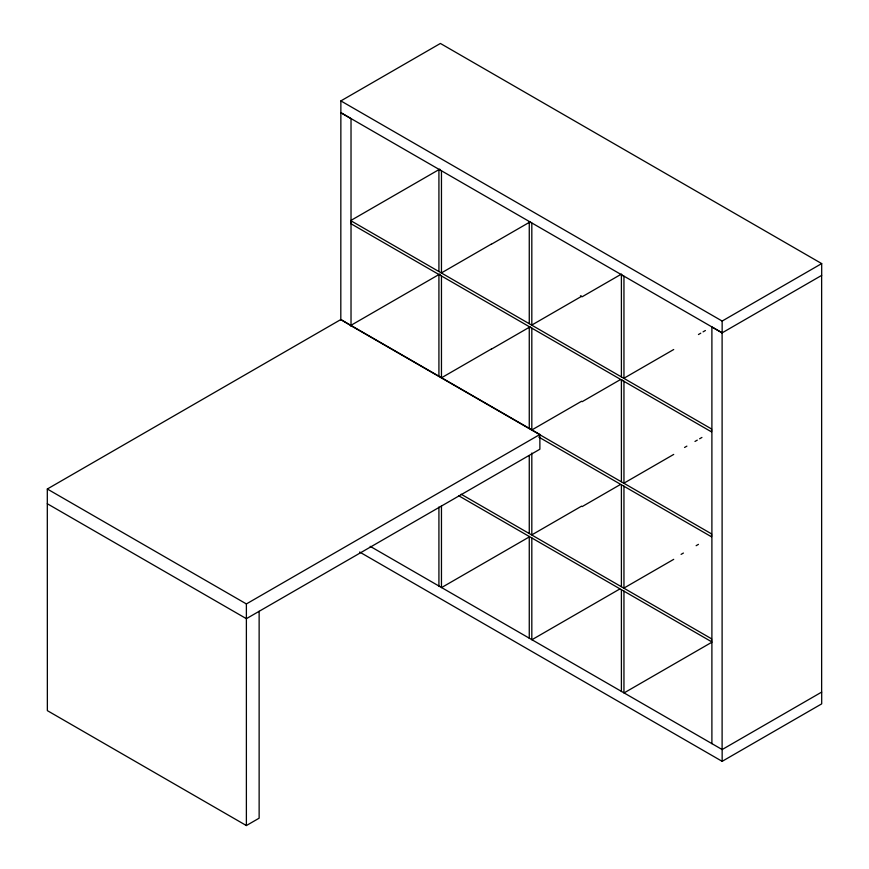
<?xml version="1.0" encoding="UTF-8"?>
<svg xmlns="http://www.w3.org/2000/svg" width="869" height="869" viewBox="0 0 869 869"><rect width="100%" height="100%" fill="white"/><g stroke="black" fill="none" stroke-linecap="round" stroke-linejoin="round"><path stroke-width="1.3" d="M340.811 320.411L340.865 100.913L440.398 43.45L821.694 263.589L821.694 275.375L722.106 332.87L711.896 326.983L711.896 743.679M350.652 220.596L711.526 428.949L711.526 431.893L350.652 223.55L350.652 220.596L439.768 169.151M259.136 611.298L259.136 818.185L246.383 825.55L47.361 710.646L47.306 489.008L340.811 319.553L539.877 434.489L539.877 449.219L246.383 618.674L47.306 503.738M491.235 244.156L441.463 272.888L441.463 170.921L438.921 169.455L438.921 271.421M340.811 319.553L350.652 325.517L439.768 274.061M491.278 244.319L529.471 222.268M581.578 296.318L531.817 325.049L531.817 223.083L529.264 221.617L529.264 323.583M491.235 349.077L441.463 377.809L441.463 275.842L438.921 274.365L438.921 376.331M491.278 349.24L529.471 327.189M621.487 274.061L582.132 296.774L580.427 295.797M581.578 401.239L531.817 429.97L531.817 328.004L529.264 326.527L529.264 428.493M582.132 401.695L620.325 379.644M698.448 334.532L700.762 333.196M703.075 331.86L705.4 330.524M340.865 100.913L722.15 321.052L821.694 263.589M673.714 349.512L623.953 378.243L623.953 276.277L621.4 274.81L621.4 376.777M47.306 489.008L246.383 603.933L539.877 434.489M581.578 506.149L531.817 534.88L531.817 453.042M529.427 536.846L441.463 587.629L441.463 505.791M582.132 506.605L620.325 484.554M684.566 447.47L686.879 446.134M694.983 441.452L697.296 440.116M699.61 438.78L701.924 437.444M673.714 454.422L623.953 483.164L623.953 381.198L621.4 379.72L621.4 481.687M619.771 589.008L531.817 639.79L531.817 537.824M681.09 554.379L683.403 553.042M696.134 545.699L698.448 544.363M673.714 559.343L623.953 588.074L623.953 486.108M711.907 642.202L623.953 692.984L623.953 591.018M359.636 552.032L722.15 761.331L821.694 703.868L821.694 692.082L722.106 749.578L722.106 332.87M350.652 325.517L711.526 533.859L711.526 536.814L538.726 437.042M461.146 494.222L711.526 638.78L711.526 641.724L458.799 495.808M370.194 546.34L722.15 749.545L722.15 761.331M821.639 275.408L821.639 692.115M722.15 321.052L722.15 332.838L340.865 112.698L351.022 118.629L351.022 326.299M621.4 484.63L621.4 586.597M621.4 589.551L621.4 691.518M529.264 455.595L529.264 533.403M529.264 536.358L529.264 638.324M438.921 506.996L438.921 586.162M246.383 603.933L246.383 825.55"/></g></svg>
